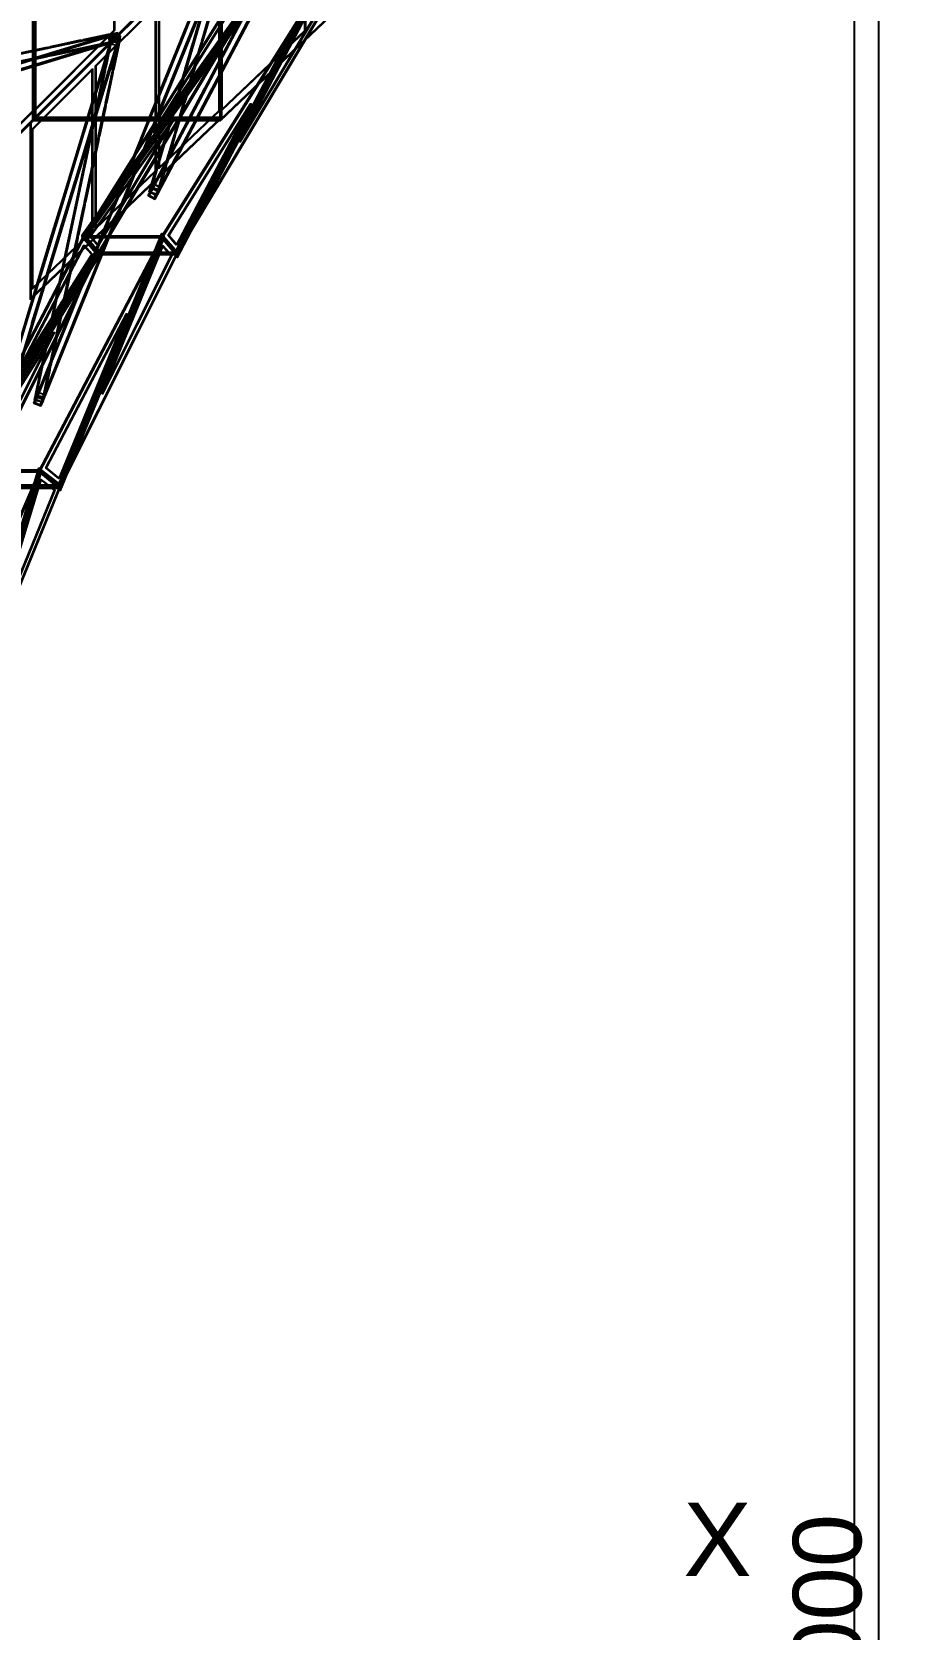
# Model space of a CAD drawing. Header units: millimetres. Extents: x -52000 to 48850, y -48850 to 51750.
# Drawn here: x 31185 to 48850, y 367 to 33011 of the extents above; entities that cross this region are included whole.
import ezdxf
from ezdxf.enums import TextEntityAlignment as Align

# ---------------------------------------------------------------- set-up
doc = ezdxf.new("R2010")
doc.units = ezdxf.units.MM
for name, color, linetype, lineweight in [('D-STR-BASE', 7, 'Continuous', 25), ('D-STR-DIM', 7, 'Continuous', 13), ('D-STR-STRC', 7, 'Continuous', 25), ('D-STR-TXT', 7, 'Continuous', 13)]:
    doc.layers.add(name, color=color, linetype=linetype, lineweight=lineweight)
doc.styles.add('OpenSansCondensed-Light', font='OpenSansCondensed-Light.ttf')
doc.styles.add('TOWER_UNICODE', font='Arial Unicode.ttf')
doc.dimstyles.new('EZDXF', dxfattribs={"dimtxt": 0.25, "dimasz": 0.175, "dimexe": 0.375, "dimexo": 0.125, "dimgap": 0.1, "dimtad": 1, "dimlfac": 100, "dimzin": 12, "dimdsep": 46, "dimtxsty": 'OpenSansCondensed-Light', "dimblk": 'ARCHTICK', "dimcen": 2.5, "dimazin": 3, "dimtfac": 0.5, "dimtmove": 2, "dimatfit": 3})

# ---------------------------------------------------------------- blocks, each defined once
blk = doc.blocks.new('_ARCHTICK')
at = {"color": 0, "linetype": 'BYBLOCK', "const_width": 0.15}
blk.add_lwpolyline([(-0.5, -0.5), (0.5, 0.5)], dxfattribs=at)

msp = doc.modelspace()

# ---------------------------------------------------------------- linework, layer by layer
at = {"layer": 'D-STR-BASE'}
msp.add_lwpolyline([(-48000, -48000), (48000, -48000), (48000, 48000), (-48000, 48000)], close=True, dxfattribs=at)
at = {"layer": 'D-STR-STRC'}
for points in [[(34571.7, 38586.9), (34571.7, 34571.7), (31204.3, 31204.3), (31204.3, 35039.5)], [(34586.7, 38586.9), (34586.7, 34571.7), (31219.3, 31204.3), (31219.3, 35039.5)], [(38572, 34571.7), (38572, 38586.9), (35024.6, 35039.5), (35024.6, 31204.3)], [(38586.9, 34571.7), (38586.9, 38586.9), (35039.5, 35039.5), (35039.5, 31204.3)], [(38086.7, 38225.7), (38002.2, 38066), (33562.6, 29666.3), (33647, 29826)], [(38100.8, 38218.2), (38016.4, 38058.5), (33576.7, 29658.8), (33661.1, 29818.5)], [(38205.1, 38163.1), (38120.7, 38003.3), (33681, 29603.7), (33765.5, 29763.4)], [(38219.3, 38155.6), (38134.9, 37995.9), (33695.2, 29596.2), (33779.6, 29755.9)], [(32858.5, 36598), (32858.5, 33042.7), (31233.8, 31413.9), (31233.8, 34890.5)], [(32873.5, 36598), (32873.5, 33042.7), (31248.8, 31413.9), (31248.8, 34890.5)], [(36767.4, 33042.8), (36767.4, 36598.2), (35055.5, 34890.3), (35055.5, 31413.7)], [(36782.3, 33042.8), (36782.3, 36598.2), (35070.4, 34890.3), (35070.4, 31413.7)], [(35266.3, 35405.7), (35209.4, 35265.3), (31225.6, 25424.6), (31282.5, 25565)], [(35281.1, 35399.7), (35224.3, 35259.3), (31240.5, 25418.6), (31297.3, 25559)], [(35390.5, 35355.4), (35333.6, 35215), (31349.8, 25374.3), (31406.7, 25514.7)], [(35405.3, 35349.4), (35348.5, 35209), (31364.7, 25368.3), (31421.5, 25508.7)], [(33600.1, 29731.9), (33600.1, 29731.9), (35236.3, 35328.1), (35236.3, 35328.1)], [(33742.1, 29690.3), (33742.1, 29690.3), (35378.4, 35286.6), (35378.4, 35286.6)], [(31242.2, 35055.1), (31242.2, 31242.2), (27552.3, 27552.3), (27552.3, 31165.2)], [(31257.2, 35055.1), (31257.2, 31242.2), (27567.3, 27552.3), (27567.3, 31165.2)], [(35040.2, 31242.2), (35040.2, 35055.1), (31150.3, 31165.2), (31150.3, 27552.3)], [(35055.1, 31242.2), (35055.1, 35055.1), (31165.2, 31165.2), (31165.2, 27552.3)], [(35038.8, 35038.8), (31205, 35038.8), (31205, 31205), (35038.8, 31205)], [(35033.9, 35033.9), (31223.5, 35033.9), (31223.5, 31223.5), (35033.9, 31223.5)], [(35066, 35066), (31230.8, 35066), (31230.8, 31230.8), (35066, 31230.8)], [(35054.4, 35054.4), (31242.9, 35054.4), (31242.9, 31242.9), (35054.4, 31242.9)], [(31213, 34834.4), (31213, 31402.9), (30041.4, 30228.2), (30041.4, 33602.5)], [(31228, 34834.4), (31228, 31402.9), (30056.5, 30228.2), (30056.5, 33602.5)], [(35009.6, 31403.1), (35009.6, 34834.6), (33774.1, 33602.3), (33774.1, 30228)], [(35024.5, 31403.1), (35024.5, 34834.6), (33789.1, 33602.3), (33789.1, 30228)], [(32225.4, 28809.4), (35405.7, 33268), (35244.5, 33624.6)], [(34128.9, 28454.1), (33830.2, 28810.7), (36849.4, 33625.9)], [(34144.1, 28452.8), (33845.4, 28809.4), (36864.5, 33624.6)], [(34128.9, 28454.5), (36849.3, 33626.2), (37010.5, 33269.7)], [(34144.1, 28452.8), (36864.5, 33624.6), (37025.7, 33268)], [(34575.1, 33698.5), (34271.6, 32948.8), (34236.2, 32861.3)], [(34579.6, 33709.4), (34544.1, 33621.9), (34240.7, 32872.2)], [(34590, 33692.5), (34286.5, 32942.8), (34251, 32855.3)], [(34594.4, 33703.4), (34559, 33615.9), (34255.5, 32866.2)], [(34699.3, 33648.2), (34395.9, 32898.5), (34360.4, 32811)], [(34703.8, 33659.1), (34668.3, 33571.6), (34364.9, 32822)], [(34714.2, 33642.2), (34410.7, 32892.5), (34375.3, 32805)], [(34718.6, 33653.1), (34683.2, 33565.6), (34379.7, 32816)], [(32240.6, 28807.7), (35420.9, 33266.3), (35259.7, 33622.9)], [(33712.9, 30169.8), (33712.9, 33541.3), (32477.5, 32309), (32477.5, 28994.7)], [(33727.9, 30169.8), (33727.9, 33541.3), (32492.4, 32309), (32492.4, 28994.7)], [(33658.3, 30955.7), (35312, 33274.2), (35228.2, 33459.6)], [(33673.5, 30954), (35327.2, 33272.5), (35243.4, 33457.9)], [(34501.5, 32871.8), (34501.5, 32871.8), (34656.1, 33400.5)], [(34513.3, 32912.1), (34667.8, 33440.8), (34667.8, 33440.8)], [(34516.8, 32867.3), (34516.8, 32867.3), (34671.4, 33396)], [(34528.6, 32907.6), (34683.2, 33436.3), (34683.2, 33436.3)], [(34658.9, 32825.8), (34658.9, 32825.8), (34813.5, 33354.5)], [(34670.7, 32866.1), (34825.2, 33394.8), (34825.2, 33394.8)], [(34674.2, 32821.3), (34674.2, 32821.3), (34828.8, 33350)], [(34686, 32861.6), (34840.6, 33390.3), (34840.6, 33390.3)], [(35420, 30759), (36834.6, 33448.3), (36918.4, 33262.9)], [(35435.2, 30757.3), (36849.8, 33446.7), (36933.6, 33261.2)], [(32935.9, 32990), (32822.4, 32955.5), (21143.7, 29405.6), (21257.2, 29440.1)], [(32940.6, 32974.7), (32827.1, 32940.2), (21148.3, 29390.2), (21261.8, 29424.8)], [(25451.3, 31396), (25451.3, 31396), (32885.6, 32973.4), (32885.6, 32973.4)], [(32846.5, 32979.5), (32812, 32866), (29262, 21187.3), (29296.5, 21300.8)], [(32861.8, 32974.9), (32827.3, 32861.4), (29277.3, 21182.6), (29311.9, 21296.1)], [(32225.4, 28809.4), (32524.1, 28452.8), (35405.7, 33268)], [(32240.5, 28808.1), (32539.3, 28451.5), (35420.9, 33266.7)], [(32990, 32935.9), (32846.5, 32979.5), (32812, 32866), (32955.5, 32822.4)], [(32979.5, 32846.5), (32935.9, 32990), (32822.4, 32955.5), (32866, 32812)], [(32990, 32935.9), (32846.5, 32979.5), (32844.2, 32972), (32987.7, 32928.3)], [(32882.3, 32989), (32919.7, 32812.9), (32919.7, 32812.9), (32882.3, 32989)], [(32979.5, 32846.5), (32935.9, 32990), (32928.3, 32987.7), (32972, 32844.2)], [(35463, 33261.9), (35125.9, 32624), (35073.3, 32524.5)], [(35466.1, 33267.6), (35413.4, 33168), (35076.3, 32530.2)], [(35477.2, 33254.4), (35140, 32616.5), (35087.4, 32517)], [(35480.2, 33260.1), (35427.6, 33160.6), (35090.4, 32522.7)], [(35581.5, 33199.3), (35244.4, 32561.4), (35191.7, 32461.8)], [(35584.5, 33205), (35531.9, 33105.4), (35194.8, 32467.6)], [(35595.6, 33191.8), (35258.5, 32553.9), (35205.9, 32454.4)], [(35598.7, 33197.5), (35546, 33097.9), (35208.9, 32460.1)], [(32974.9, 32861.8), (32861.4, 32827.3), (21182.6, 29277.3), (21296.1, 29311.9)], [(32979.5, 32846.5), (32866, 32812), (21187.3, 29262), (21300.8, 29296.5)], [(25482, 31251.2), (25482, 31251.2), (32916.3, 32828.6), (32916.3, 32828.6)], [(32974.7, 32940.6), (32940.2, 32827.1), (29390.2, 21148.3), (29424.8, 21261.8)], [(32990, 32935.9), (32955.5, 32822.4), (29405.6, 21143.7), (29440.1, 21257.2)], [(30881.7, 32564.5), (30881.7, 32564.5), (31462.6, 32687.8)], [(30885, 32548.9), (30885, 32548.9), (31465.9, 32672.1)], [(30922.7, 32573.2), (31503.7, 32696.5), (31503.7, 32696.5)], [(30926.1, 32557.6), (31507, 32680.9), (31507, 32680.9)], [(31894.4, 32673.4), (30998.5, 32401.1), (30927.7, 32379.6)], [(31899, 32658.1), (31003.1, 32385.8), (30932.4, 32364.3)], [(31910.9, 32678.4), (31840.1, 32656.9), (30944.2, 32384.6)], [(31915.6, 32663.1), (31844.8, 32641.6), (30948.9, 32369.3)], [(31251.2, 25482), (31251.2, 25482), (32828.6, 32916.3), (32828.6, 32916.3)], [(31396, 25451.3), (31396, 25451.3), (32973.4, 32885.6), (32973.4, 32885.6)], [(31557.5, 32707.9), (31557.5, 32707.9), (32138.5, 32831.2)], [(31560.8, 32692.3), (31560.8, 32692.3), (32141.8, 32815.5)], [(31591.5, 32547.5), (31591.5, 32547.5), (32172.5, 32670.8)], [(31594.9, 32531.8), (31594.9, 32531.8), (32175.8, 32655.1)], [(31598.6, 32716.6), (32179.5, 32839.9), (32179.5, 32839.9)], [(31601.9, 32701), (32182.9, 32824.3), (32182.9, 32824.3)], [(31632.6, 32556.2), (32213.6, 32679.5), (32213.6, 32679.5)], [(31635.9, 32540.6), (32216.9, 32663.8), (32216.9, 32663.8)], [(32803.9, 32949.9), (31971.7, 32696.9), (31901, 32675.4)], [(32808.6, 32934.5), (31976.4, 32681.6), (31905.6, 32660.1)], [(32820.4, 32954.9), (32749.7, 32933.4), (31917.5, 32680.4)], [(32825.1, 32939.6), (32754.3, 32918.1), (31922.1, 32665.1)], [(32842.9, 32821.6), (32010.7, 32568.7), (31939.9, 32547.2)], [(32847.5, 32806.3), (32015.3, 32553.4), (31944.6, 32531.9)], [(32859.4, 32826.7), (32788.6, 32805.2), (31956.4, 32552.2)], [(32864, 32811.4), (32793.3, 32789.9), (31961.1, 32536.9)], [(32233.3, 32851.3), (32233.3, 32851.3), (32743.4, 32959.5)], [(32236.7, 32835.7), (32236.7, 32835.7), (32746.7, 32943.9)], [(32267.4, 32690.9), (32267.4, 32690.9), (32777.4, 32799.1)], [(32270.7, 32675.2), (32270.7, 32675.2), (32780.7, 32783.5)], [(32274.4, 32860), (32784.5, 32968.3), (32784.5, 32968.3)], [(32277.8, 32844.4), (32787.8, 32952.6), (32787.8, 32952.6)], [(32308.5, 32699.6), (32818.5, 32807.8), (32818.5, 32807.8)], [(32311.8, 32684), (32821.8, 32792.2), (32821.8, 32792.2)], [(32806.3, 32847.5), (32553.4, 32015.3), (32531.9, 31944.6)], [(32811.4, 32864), (32789.9, 32793.3), (32536.9, 31961.1)], [(32821.6, 32842.9), (32568.7, 32010.7), (32547.2, 31939.9)], [(32826.7, 32859.4), (32805.2, 32788.6), (32552.2, 31956.4)], [(32934.5, 32808.6), (32681.6, 31976.4), (32660.1, 31905.6)], [(32939.6, 32825.1), (32918.1, 32754.3), (32665.1, 31922.1)], [(32675.2, 32270.7), (32675.2, 32270.7), (32783.5, 32780.7)], [(32949.9, 32803.9), (32696.9, 31971.7), (32675.4, 31901)], [(32954.9, 32820.4), (32933.4, 32749.7), (32680.4, 31917.5)], [(32684, 32311.8), (32792.2, 32821.8), (32792.2, 32821.8)], [(32690.9, 32267.4), (32690.9, 32267.4), (32799.1, 32777.4)], [(32699.6, 32308.5), (32807.8, 32818.5), (32807.8, 32818.5)], [(32891.7, 32819.8), (32848, 32963.3), (32734.5, 32928.8), (32778.2, 32785.3)], [(32784.5, 32968.3), (32821.8, 32792.2), (32821.8, 32792.2), (32784.5, 32968.3)], [(32963.3, 32848), (32819.8, 32891.7), (32785.3, 32778.2), (32928.8, 32734.5)], [(32792.2, 32821.8), (32968.3, 32784.5), (32968.3, 32784.5), (32792.2, 32821.8)], [(32957.8, 32830), (32814.3, 32873.6), (32812, 32866), (32955.5, 32822.4)], [(32812.9, 32919.7), (32989, 32882.3), (32989, 32882.3), (32812.9, 32919.7)], [(32873.6, 32814.3), (32830, 32957.8), (32822.4, 32955.5), (32866, 32812)], [(32835.7, 32236.7), (32835.7, 32236.7), (32943.9, 32746.7)], [(32844.4, 32277.8), (32952.6, 32787.8), (32952.6, 32787.8)], [(32851.3, 32233.3), (32851.3, 32233.3), (32959.5, 32743.4)], [(32860, 32274.4), (32968.3, 32784.5), (32968.3, 32784.5)], [(34243.1, 32878.4), (33939.7, 32128.8), (33904.2, 32041.2)], [(34247.6, 32889.4), (34212.1, 32801.8), (33908.7, 32052.2)], [(34258, 32872.4), (33954.5, 32122.8), (33919.1, 32035.2)], [(34262.4, 32883.4), (34227, 32795.8), (33923.5, 32046.2)], [(34367.4, 32828.1), (34063.9, 32078.5), (34028.4, 31991)], [(34371.8, 32839.1), (34336.4, 32751.6), (34032.9, 32001.9)], [(34382.2, 32822.1), (34078.7, 32072.5), (34043.3, 31984.9)], [(34386.6, 32833.1), (34351.2, 32745.6), (34047.7, 31995.9)], [(34319.7, 32250), (34319.7, 32250), (34474.2, 32778.7)], [(34331.4, 32290.3), (34486, 32819), (34486, 32819)], [(34335, 32245.5), (34335, 32245.5), (34489.6, 32774.2)], [(34346.8, 32285.8), (34501.4, 32814.5), (34501.4, 32814.5)], [(34477.1, 32204), (34477.1, 32204), (34631.7, 32732.7)], [(34488.9, 32244.3), (34643.4, 32773), (34643.4, 32773)], [(34492.4, 32199.5), (34492.4, 32199.5), (34647, 32728.2)], [(34504.2, 32239.8), (34658.8, 32768.5), (34658.8, 32768.5)], [(30915.7, 32404.1), (30915.7, 32404.1), (31496.7, 32527.4)], [(30919, 32388.4), (30919, 32388.4), (31500, 32511.7)], [(30956.8, 32412.8), (31537.7, 32536.1), (31537.7, 32536.1)], [(30960.1, 32397.2), (31541.1, 32520.4), (31541.1, 32520.4)], [(31933.4, 32545.2), (31037.5, 32272.9), (30966.7, 32251.4)], [(31938, 32529.9), (31042.1, 32257.6), (30971.4, 32236.1)], [(31949.9, 32550.2), (31879.1, 32528.7), (30983.2, 32256.4)], [(31954.5, 32534.9), (31883.8, 32513.4), (30987.9, 32241.1)], [(35093.1, 32561.9), (34755.9, 31924), (34703.3, 31824.5)], [(35096.1, 32567.6), (35043.5, 32468.1), (34706.3, 31830.2)], [(35107.2, 32554.4), (34770.1, 31916.6), (34717.4, 31817)], [(35110.2, 32560.2), (35057.6, 32460.6), (34720.5, 31822.7)], [(35211.5, 32499.3), (34874.4, 31861.4), (34821.8, 31761.9)], [(35214.6, 32505), (35161.9, 32405.5), (34824.8, 31767.6)], [(35225.7, 32491.8), (34888.5, 31854), (34835.9, 31754.4)], [(35228.7, 32497.5), (35176.1, 32398), (34838.9, 31760.1)], [(32416.3, 28936.5), (32416.3, 32248), (31180.9, 31015.7), (31180.9, 27761.4)], [(32431.2, 28936.5), (32431.2, 32248), (31195.8, 31015.7), (31195.8, 27761.4)], [(32531.8, 31594.9), (32531.8, 31594.9), (32655.1, 32175.8)], [(32540.6, 31635.9), (32663.8, 32216.9), (32663.8, 32216.9)], [(32547.5, 31591.5), (32547.5, 31591.5), (32670.8, 32172.5)], [(32556.2, 31632.6), (32679.5, 32213.6), (32679.5, 32213.6)], [(32692.3, 31560.8), (32692.3, 31560.8), (32815.5, 32141.8)], [(32701, 31601.9), (32824.3, 32182.9), (32824.3, 32182.9)], [(32707.9, 31557.5), (32707.9, 31557.5), (32831.2, 32138.5)], [(32716.6, 31598.6), (32839.9, 32179.5), (32839.9, 32179.5)], [(33911.2, 32058.4), (33607.7, 31308.7), (33572.3, 31221.2)], [(33915.6, 32069.3), (33880.2, 31981.8), (33576.7, 31232.1)], [(33926, 32052.4), (33622.5, 31302.7), (33587.1, 31215.2)], [(33930.4, 32063.3), (33895, 31975.8), (33591.5, 31226.1)], [(34035.4, 32008.1), (33731.9, 31258.4), (33696.5, 31170.9)], [(34039.8, 32019), (34004.4, 31931.5), (33700.9, 31181.8)], [(34050.2, 32002.1), (33746.7, 31252.4), (33711.3, 31164.9)], [(34054.6, 32013), (34019.2, 31925.5), (33715.7, 31175.8)], [(34137.8, 31628.2), (34137.8, 31628.2), (34292.4, 32156.9)], [(34149.6, 31668.5), (34304.2, 32197.2), (34304.2, 32197.2)], [(34153.2, 31623.7), (34153.2, 31623.7), (34307.8, 32152.4)], [(34165, 31664), (34319.6, 32192.7), (34319.6, 32192.7)], [(34295.3, 31582.2), (34295.3, 31582.2), (34449.8, 32110.9)], [(34307, 31622.5), (34461.6, 32151.2), (34461.6, 32151.2)], [(34310.6, 31577.7), (34310.6, 31577.7), (34465.2, 32106.4)], [(34322.4, 31618), (34477, 32146.7), (34477, 32146.7)], [(32529.9, 31938), (32257.6, 31042.1), (32236.1, 30971.4)], [(32534.9, 31954.5), (32513.4, 31883.8), (32241.1, 30987.9)], [(32545.2, 31933.4), (32272.9, 31037.5), (32251.4, 30966.7)], [(32550.2, 31949.9), (32528.7, 31879.1), (32256.4, 30983.2)], [(32658.1, 31899), (32385.8, 31003.1), (32364.3, 30932.4)], [(32663.1, 31915.6), (32641.6, 31844.8), (32369.3, 30948.9)], [(32673.4, 31894.4), (32401.1, 30998.5), (32379.6, 30927.7)], [(32678.4, 31910.9), (32656.9, 31840.1), (32384.6, 30944.2)], [(34723.1, 31861.9), (34385.9, 31224.1), (34333.3, 31124.5)], [(34726.1, 31867.7), (34673.5, 31768.1), (34336.3, 31130.2)], [(34737.2, 31854.5), (34400.1, 31216.6), (34347.5, 31117)], [(34740.3, 31860.2), (34687.6, 31760.6), (34350.5, 31122.8)], [(34841.6, 31799.3), (34504.4, 31161.5), (34451.8, 31061.9)], [(34844.6, 31805), (34792, 31705.5), (34454.8, 31067.6)], [(34855.7, 31791.8), (34518.6, 31154), (34465.9, 31054.4)], [(34858.7, 31797.6), (34806.1, 31698), (34469, 31060.1)], [(32388.4, 30919), (32388.4, 30919), (32511.7, 31500)], [(32397.2, 30960.1), (32520.4, 31541.1), (32520.4, 31541.1)], [(32404.1, 30915.7), (32404.1, 30915.7), (32527.4, 31496.7)], [(32412.8, 30956.8), (32536.1, 31537.7), (32536.1, 31537.7)], [(32548.9, 30885), (32548.9, 30885), (32672.1, 31465.9)], [(32557.6, 30926.1), (32680.9, 31507), (32680.9, 31507)], [(32564.5, 30881.7), (32564.5, 30881.7), (32687.8, 31462.6)], [(32573.2, 30922.7), (32696.5, 31503.7), (32696.5, 31503.7)], [(33956, 31006.4), (33956, 31006.4), (34110.6, 31535.1)], [(33967.8, 31046.7), (34122.4, 31575.4), (34122.4, 31575.4)], [(34136, 28653.2), (33969.3, 28852.3), (35654.7, 31540.3)], [(33971.4, 31001.9), (33971.4, 31001.9), (34126, 31530.6)], [(33983.2, 31042.2), (34137.8, 31570.9), (34137.8, 31570.9)], [(34151.2, 28651.9), (33984.4, 28850.9), (35669.8, 31539)], [(34113.5, 30960.4), (34113.5, 30960.4), (34268, 31489.1)], [(34125.2, 31000.7), (34279.8, 31529.4), (34279.8, 31529.4)], [(34128.8, 30955.9), (34128.8, 30955.9), (34283.4, 31484.6)], [(34140.6, 30996.2), (34295.2, 31524.9), (34295.2, 31524.9)], [(31204.3, 31204.3), (35039.5, 31204.3), (35039.5, 31224.3), (31204.3, 31224.3)], [(31242.2, 31242.2), (35055.1, 31242.2), (35055.1, 31262.2), (31242.2, 31262.2)], [(32373.7, 28839.4), (32532.9, 28649.4), (34068.4, 31215.2)], [(32388.9, 28838.1), (32548.1, 28648.1), (34083.6, 31213.9)], [(33579.2, 31238.3), (33275.7, 30488.6), (33240.3, 30401.1)], [(33583.6, 31249.3), (33548.2, 31161.7), (33244.7, 30412.1)], [(33594, 31232.3), (33290.5, 30482.6), (33255.1, 30395.1)], [(33598.5, 31243.3), (33563, 31155.7), (33259.5, 30406.1)], [(33703.4, 31188), (33399.9, 30438.4), (33364.5, 30350.8)], [(33707.8, 31199), (33672.4, 31111.4), (33368.9, 30361.8)], [(33718.2, 31182), (33414.7, 30432.4), (33379.3, 30344.8)], [(33722.7, 31193), (33687.2, 31105.4), (33383.7, 30355.8)], [(34353.1, 31162), (34016, 30524.1), (33963.3, 30424.5)], [(34356.1, 31167.7), (34303.5, 31068.1), (33966.4, 30430.3)], [(34367.3, 31154.5), (34030.1, 30516.6), (33977.5, 30417.1)], [(34370.3, 31160.2), (34317.7, 31060.6), (33980.5, 30422.8)], [(34471.6, 31099.3), (34134.4, 30461.5), (34081.8, 30361.9)], [(34474.6, 31105.1), (34422, 31005.5), (34084.8, 30367.6)], [(34485.7, 31091.9), (34148.6, 30454), (34096, 30354.4)], [(34488.8, 31097.6), (34436.1, 30998), (34099, 30360.2)], [(32234.1, 30964.8), (31961.7, 30068.9), (31940.2, 29998.1)], [(32239.1, 30981.3), (32217.6, 30910.5), (31945.2, 30014.6)], [(32249.4, 30960.1), (31977, 30064.2), (31955.5, 29993.5)], [(32254.4, 30976.6), (32232.9, 30905.9), (31960.6, 30010)], [(32362.3, 30925.8), (32089.9, 30029.9), (32068.4, 29959.2)], [(32367.3, 30942.3), (32345.8, 30871.6), (32073.5, 29975.7)], [(32377.6, 30921.2), (32105.2, 30025.3), (32083.7, 29954.5)], [(32382.6, 30937.7), (32361.1, 30866.9), (32088.8, 29971)], [(32245, 30243.2), (32245, 30243.2), (32368.3, 30824.1)], [(32253.8, 30284.3), (32377, 30865.2), (32377, 30865.2)], [(32260.7, 30239.8), (32260.7, 30239.8), (32384, 30820.8)], [(32269.4, 30280.9), (32392.7, 30861.9), (32392.7, 30861.9)], [(32405.5, 30209.1), (32405.5, 30209.1), (32528.7, 30790.1)], [(32414.2, 30250.2), (32537.5, 30831.2), (32537.5, 30831.2)], [(32421.1, 30205.8), (32421.1, 30205.8), (32544.4, 30786.8)], [(32429.8, 30246.9), (32553.1, 30827.9), (32553.1, 30827.9)], [(33774.2, 30384.6), (33774.2, 30384.6), (33928.8, 30913.3)], [(33786, 30424.9), (33940.6, 30953.6), (33940.6, 30953.6)], [(33789.6, 30380.1), (33789.6, 30380.1), (33944.2, 30908.8)], [(33801.4, 30420.4), (33956, 30949.1), (33956, 30949.1)], [(33931.6, 30338.5), (33931.6, 30338.5), (34086.2, 30867.2)], [(33943.4, 30378.9), (34098, 30907.6), (34098, 30907.6)], [(33947, 30334.1), (33947, 30334.1), (34101.6, 30862.8)], [(33958.8, 30374.4), (34113.4, 30903.1), (34113.4, 30903.1)], [(33247.2, 30418.2), (32943.7, 29668.6), (32908.3, 29581.1)], [(33251.6, 30429.2), (33216.2, 30341.7), (32912.7, 29592)], [(33262, 30412.2), (32958.6, 29662.6), (32923.1, 29575.1)], [(33266.5, 30423.2), (33231, 30335.7), (32927.6, 29586)], [(33371.4, 30368), (33067.9, 29618.3), (33032.5, 29530.8)], [(33375.8, 30378.9), (33340.4, 30291.4), (33036.9, 29541.7)], [(33386.2, 30362), (33082.8, 29612.3), (33047.3, 29524.8)], [(33390.7, 30372.9), (33355.2, 30285.4), (33051.8, 29535.7)], [(33983.1, 30462), (33673, 29875.3), (33620.4, 29775.7)], [(33986.2, 30467.7), (33933.5, 30368.2), (33623.4, 29781.5)], [(33997.3, 30454.5), (33687.2, 29867.8), (33634.6, 29768.3)], [(34000.3, 30460.2), (33947.7, 30360.7), (33637.6, 29774)], [(34101.6, 30399.4), (33791.5, 29812.7), (33738.9, 29713.1)], [(34104.6, 30405.1), (34052, 30305.5), (33741.9, 29718.8)], [(34115.8, 30391.9), (33805.7, 29805.2), (33753, 29705.6)], [(34118.8, 30397.6), (34066.2, 30298.1), (33756.1, 29711.4)], [(32101.6, 29567.3), (32101.6, 29567.3), (32224.9, 30148.3)], [(32110.4, 29608.4), (32233.6, 30189.4), (32233.6, 30189.4)], [(32117.3, 29564), (32117.3, 29564), (32240.6, 30145)], [(32126, 29605.1), (32249.3, 30186), (32249.3, 30186)], [(32262.1, 29533.3), (32262.1, 29533.3), (32385.3, 30114.2)], [(32270.8, 29574.4), (32394.1, 30155.3), (32394.1, 30155.3)], [(32277.7, 29530), (32277.7, 29530), (32401, 30110.9)], [(32286.4, 29571), (32409.7, 30152), (32409.7, 30152)], [(33612.8, 29832.3), (33612.8, 29832.3), (33747, 30291.5)], [(33624.6, 29872.7), (33758.8, 30331.8), (33758.8, 30331.8)], [(33628.1, 29827.9), (33628.1, 29827.9), (33762.4, 30287)], [(33639.9, 29868.2), (33774.2, 30327.3), (33774.2, 30327.3)], [(33770.2, 29786.3), (33770.2, 29786.3), (33904.4, 30245.4)], [(33782, 29826.6), (33916.2, 30285.8), (33916.2, 30285.8)], [(33785.5, 29781.8), (33785.5, 29781.8), (33919.8, 30241)], [(33797.3, 29822.1), (33931.6, 30281.3), (33931.6, 30281.3)], [(31938.2, 29991.6), (31665.9, 29095.7), (31644.4, 29024.9)], [(31943.2, 30008.1), (31921.7, 29937.3), (31649.4, 29041.4)], [(31953.5, 29986.9), (31681.2, 29091), (31659.7, 29020.2)], [(31958.6, 30003.4), (31937, 29932.7), (31664.7, 29036.8)], [(32066.4, 29952.6), (31794.1, 29056.7), (31772.6, 28985.9)], [(32071.5, 29969.1), (32049.9, 29898.3), (31777.6, 29002.4)], [(32081.7, 29947.9), (31809.4, 29052), (31787.9, 28981.3)], [(32086.8, 29964.4), (32065.3, 29893.7), (31792.9, 28997.8)], [(33779.6, 29755.9), (33647, 29826), (33562.6, 29666.3), (33695.2, 29596.2)], [(33584.7, 29736.4), (33757.5, 29685.9), (33757.5, 29685.9), (33584.7, 29736.4)], [(33816.9, 29826.5), (33684.3, 29896.6), (33599.9, 29736.9), (33732.5, 29666.8)], [(33612.8, 29832.3), (33785.5, 29781.8), (33785.5, 29781.8), (33612.8, 29832.3)], [(33779.6, 29755.9), (33647, 29826), (33641.4, 29815.4), (33774, 29745.3)], [(31958.2, 28891.5), (31958.2, 28891.5), (32081.5, 29472.4)], [(31967, 28932.6), (32090.2, 29513.5), (32090.2, 29513.5)], [(31973.9, 28888.2), (31973.9, 28888.2), (32097.2, 29469.1)], [(31982.6, 28929.2), (32105.9, 29510.2), (32105.9, 29510.2)], [(32118.7, 28857.4), (32118.7, 28857.4), (32241.9, 29438.4)], [(32127.4, 28898.5), (32250.7, 29479.5), (32250.7, 29479.5)], [(32134.3, 28854.1), (32134.3, 28854.1), (32257.6, 29435.1)], [(32143, 28895.2), (32266.3, 29476.2), (32266.3, 29476.2)], [(32915.2, 29598.2), (32611.7, 28848.5), (32576.3, 28761)], [(32919.7, 29609.1), (32884.2, 29521.6), (32580.7, 28772)], [(32930.1, 29592.2), (32626.6, 28842.5), (32591.1, 28755)], [(32934.5, 29603.1), (32899.1, 29515.6), (32595.6, 28766)], [(33039.4, 29547.9), (32735.9, 28798.2), (32700.5, 28710.7)], [(33043.9, 29558.9), (33008.4, 29471.3), (32705, 28721.7)], [(33054.3, 29541.9), (32750.8, 28792.2), (32715.3, 28704.7)], [(33058.7, 29552.9), (33023.3, 29465.3), (32719.8, 28715.7)], [(33700.8, 29606.9), (33568.2, 29676.9), (33562.6, 29666.3), (33695.2, 29596.2)], [(29722.1, 24022.9), (32548, 28504.9), (32249.3, 28843.3)], [(29737.3, 24021.6), (32563.2, 28503.6), (32264.5, 28842)], [(31737.1, 23685.7), (31326.9, 24024), (33854.1, 28844.4)], [(31752.3, 23684.6), (31342.1, 24022.9), (33869.3, 28843.3)], [(31642.4, 29018.3), (31370.1, 28122.4), (31348.6, 28051.7)], [(31647.4, 29034.8), (31625.9, 28964.1), (31353.6, 28068.2)], [(31657.7, 29013.7), (31385.4, 28117.8), (31363.9, 28047)], [(31662.7, 29030.2), (31641.2, 28959.4), (31368.9, 28063.5)], [(31770.6, 28979.4), (31498.3, 28083.5), (31476.8, 28012.7)], [(31775.6, 28995.9), (31754.1, 28925.1), (31481.8, 28029.2)], [(31785.9, 28974.7), (31513.6, 28078.8), (31492.1, 28008)], [(31790.9, 28991.2), (31769.4, 28920.5), (31497.1, 28024.6)], [(31737.1, 23685.8), (33854.1, 28844.5), (34152.8, 28506.2)], [(31752.3, 23684.6), (33869.3, 28843.3), (34168, 28504.9)], [(31814.8, 28215.6), (31814.8, 28215.6), (31938.1, 28796.6)], [(31823.6, 28256.7), (31946.8, 28837.7), (31946.8, 28837.7)], [(31830.5, 28212.3), (31830.5, 28212.3), (31953.8, 28793.3)], [(31839.2, 28253.4), (31962.5, 28834.4), (31962.5, 28834.4)], [(31975.3, 28181.6), (31975.3, 28181.6), (32098.5, 28762.6)], [(31984, 28222.7), (32107.3, 28803.6), (32107.3, 28803.6)], [(31990.9, 28178.3), (31990.9, 28178.3), (32114.2, 28759.2)], [(31999.6, 28219.4), (32122.9, 28800.3), (32122.9, 28800.3)], [(32244.9, 28860.8), (32251.4, 28753.5), (32221, 28756.5), (32214.6, 28863.8)], [(33850.8, 28803), (32230.8, 28803), (32225.4, 28809.4), (33845.4, 28809.4)], [(34143.2, 28453), (32524.9, 28453), (32226.3, 28809.2), (33844.6, 28809.2)], [(34150.1, 28471.1), (32531.8, 28471.1), (32232.4, 28809.1), (33850.7, 28809.1)], [(32583.2, 28778.1), (32279.8, 28028.5), (32244.3, 27940.9)], [(34161.3, 28483.1), (32542.9, 28483.1), (32245.2, 28839.4), (33863.5, 28839.3)], [(32587.7, 28789.1), (32552.2, 28701.6), (32248.8, 27951.9)], [(33874.6, 28837.3), (32254.6, 28837.3), (32249.3, 28843.3), (33869.3, 28843.3)], [(34167.2, 28505.1), (32548.8, 28505.1), (32250.2, 28843.1), (33868.5, 28843.1)], [(32598.1, 28772.1), (32294.6, 28022.5), (32259.2, 27934.9)], [(32602.5, 28783.1), (32567.1, 28695.5), (32263.6, 27945.9)], [(32707.4, 28727.8), (32404, 27978.2), (32368.5, 27890.7)], [(32711.9, 28738.8), (32676.4, 28651.3), (32373, 27901.6)], [(32726.7, 28732.8), (32691.3, 28645.3), (32387.8, 27895.6)], [(33855.6, 28800.5), (33837.5, 28889.6), (33867.9, 28887.2), (33886, 28798.2)], [(29722.1, 24022.9), (30132.3, 23684.6), (32548, 28504.9)], [(29737.3, 24021.8), (30147.5, 23683.5), (32563.2, 28503.8)], [(30855.7, 26000.3), (32406.8, 28460.4), (32242.8, 28646.1)], [(30870.9, 25999.1), (32422, 28459.1), (32258.1, 28644.8)], [(32722.3, 28721.8), (32418.8, 27972.2), (32383.4, 27884.7)], [(32518.7, 28459.2), (34138.7, 28459.2), (34144.1, 28452.8), (32524.1, 28452.8)], [(32565.8, 28555.6), (32575.8, 28450.6), (32545.4, 28453), (32535.4, 28558)], [(32542.7, 28510.9), (34162.7, 28510.9), (34168, 28504.9), (32548, 28504.9)], [(32607.4, 25609.4), (33852.2, 28642.6), (34027.8, 28443.6)], [(32622.6, 25608.1), (33867.4, 28641.3), (34043, 28442.4)], [(34127.4, 28406.1), (34115.3, 28504), (34145.6, 28501), (34157.8, 28403.1)], [(31671.4, 27539.8), (31671.4, 27539.8), (31794.7, 28120.7)], [(31680.2, 27580.9), (31803.4, 28161.8), (31803.4, 28161.8)], [(31687.1, 27536.5), (31687.1, 27536.5), (31810.4, 28117.4)], [(31695.8, 27577.6), (31819.1, 28158.5), (31819.1, 28158.5)], [(31831.9, 27505.7), (31831.9, 27505.7), (31955.1, 28086.7)], [(31840.6, 27546.8), (31963.9, 28127.8), (31963.9, 28127.8)], [(31847.5, 27502.4), (31847.5, 27502.4), (31970.8, 28083.4)], [(31856.2, 27543.5), (31979.5, 28124.5), (31979.5, 28124.5)], [(31346.6, 28045.1), (31074.3, 27149.2), (31052.7, 27078.4)], [(31351.6, 28061.6), (31330.1, 27990.9), (31057.8, 27095)], [(31361.9, 28040.4), (31089.6, 27144.5), (31068.1, 27073.8)], [(31366.9, 28057), (31345.4, 27986.2), (31073.1, 27090.3)], [(31474.8, 28006.1), (31202.5, 27110.2), (31181, 27039.5)], [(31479.8, 28022.6), (31458.3, 27951.9), (31186, 27056)], [(31490.1, 28001.5), (31217.8, 27105.6), (31196.3, 27034.8)], [(31495.1, 28018), (31473.6, 27947.2), (31201.3, 27051.3)], [(32251.3, 27958.1), (31947.8, 27208.4), (31912.3, 27120.9)], [(32255.7, 27969), (32220.3, 27881.5), (31916.8, 27131.8)], [(32266.1, 27952.1), (31962.6, 27202.4), (31927.2, 27114.9)], [(32270.5, 27963), (32235.1, 27875.5), (31931.6, 27125.8)], [(32375.5, 27907.8), (32072, 27158.1), (32036.6, 27070.6)], [(32379.9, 27918.7), (32344.5, 27831.2), (32041, 27081.6)], [(32390.3, 27901.8), (32086.8, 27152.1), (32051.4, 27064.6)], [(32394.7, 27912.7), (32359.3, 27825.2), (32055.8, 27075.6)], [(31528, 26863.9), (31528, 26863.9), (31651.3, 27444.9)], [(31536.8, 26905), (31660, 27486), (31660, 27486)], [(31543.7, 26860.6), (31543.7, 26860.6), (31667, 27441.6)], [(31552.4, 26901.7), (31675.7, 27482.7), (31675.7, 27482.7)], [(31697.2, 26871), (31820.5, 27451.9), (31820.5, 27451.9)], [(31712.8, 26867.7), (31836.1, 27448.6), (31836.1, 27448.6)], [(31734.9, 23882.4), (31467.4, 24103.1), (33115.7, 27246.9)], [(31750.1, 23881.3), (31482.6, 24101.9), (33130.8, 27245.8)], [(31919.3, 27138), (31615.8, 26388.4), (31580.4, 26300.8)], [(31923.7, 27149), (31888.3, 27061.4), (31584.8, 26311.8)], [(31934.1, 27132), (31630.6, 26382.4), (31595.2, 26294.8)], [(31938.5, 27143), (31903.1, 27055.4), (31599.6, 26305.8)], [(31688.5, 26829.9), (31688.5, 26829.9), (31811.7, 27410.9)], [(31704.1, 26826.6), (31704.1, 26826.6), (31827.4, 27407.5)], [(32047.9, 27098.7), (32012.5, 27011.2), (31709, 26261.5)], [(29878.9, 24088.3), (30133.5, 23878.2), (31633, 26870.3)], [(29894.1, 24087.2), (30148.7, 23877.1), (31648.2, 26869.2)], [(31194.3, 27028.2), (30921.9, 26132.3), (30900.4, 26061.6)], [(31199.3, 27044.8), (31177.8, 26974), (30905.5, 26078.1)], [(31384.7, 26188.1), (31384.7, 26188.1), (31507.9, 26769.1)], [(31393.4, 26229.2), (31516.6, 26810.1), (31516.6, 26810.1)], [(31409, 26225.9), (31532.3, 26806.8), (31532.3, 26806.8)], [(31553.8, 26195.1), (31677.1, 26776.1), (31677.1, 26776.1)], [(31569.4, 26191.8), (31692.7, 26772.8), (31692.7, 26772.8)], [(32043.5, 27087.7), (31740, 26338.1), (31704.6, 26250.5)], [(32058.3, 27081.7), (31754.8, 26332.1), (31719.4, 26244.5)], [(32062.7, 27092.7), (32027.3, 27005.1), (31723.8, 26255.5)], [(31400.3, 26184.8), (31400.3, 26184.8), (31523.6, 26765.7)], [(31545.1, 26154.1), (31545.1, 26154.1), (31668.3, 26735)], [(31560.7, 26150.7), (31560.7, 26150.7), (31684, 26731.7)], [(31265, 25624.3), (31373.2, 26134.3), (31373.2, 26134.3)], [(31587.3, 26318), (31307.3, 25626.3), (31271.9, 25538.8)], [(31591.7, 26328.9), (31556.3, 26241.4), (31276.3, 25549.7)], [(31280.7, 25620.9), (31388.9, 26131), (31388.9, 26131)], [(31602.1, 26311.9), (31322.1, 25620.3), (31286.7, 25532.8)], [(31606.6, 26322.9), (31571.1, 26235.4), (31291.1, 25543.7)], [(31711.5, 26267.7), (31431.5, 25576), (31396.1, 25488.5)], [(31715.9, 26278.6), (31680.5, 26191.1), (31400.5, 25499.4)], [(31726.3, 26261.7), (31446.3, 25570), (31410.9, 25482.5)], [(31730.8, 26272.6), (31695.3, 26185.1), (31415.3, 25493.4)], [(31256.3, 25583.2), (31256.3, 25583.2), (31364.5, 26093.2)], [(31272, 25579.8), (31272, 25579.8), (31380.2, 26089.9)], [(31416.7, 25549.1), (31416.7, 25549.1), (31524.9, 26059.2)], [(31425.4, 25590.2), (31533.7, 26100.3), (31533.7, 26100.3)], [(31432.4, 25545.8), (31432.4, 25545.8), (31540.6, 26055.8)], [(31441.1, 25586.9), (31549.3, 26096.9), (31549.3, 26096.9)], [(31421.5, 25508.7), (31282.5, 25565), (31225.6, 25424.6), (31364.7, 25368.3)], [(31235.5, 25485.3), (31411.6, 25448), (31411.6, 25448), (31235.5, 25485.3)], [(31256.3, 25583.2), (31432.4, 25545.8), (31432.4, 25545.8), (31256.3, 25583.2)], [(31453.9, 25588.7), (31314.9, 25645), (31258, 25504.6), (31397.1, 25448.3)], [(31421.5, 25508.7), (31282.5, 25565), (31278.7, 25555.7), (31417.7, 25499.4)], [(31368.5, 25377.7), (31229.4, 25434), (31225.6, 25424.6), (31364.7, 25368.3)], [(29787.6, 18920.6), (29277.9, 19233), (31349.3, 24059.5)], [(29802.8, 18919.7), (29293.1, 19232.1), (31364.5, 24058.6)], [(31347.8, 24018.2), (29727.8, 24018.2), (29722.1, 24022.9), (31342.1, 24022.9)], [(31751.4, 23684.7), (30132.9, 23684.8), (29722.9, 24022.8), (31341.5, 24022.7)], [(31758.1, 23707.7), (30139.5, 23707.8), (29728.8, 24019.9), (31347.3, 24019.8)], [(31768.5, 23718.7), (30150, 23718.8), (29740.8, 24056.8), (31359.3, 24056.7)], [(31370.1, 24054.3), (29750.1, 24054.3), (29744.5, 24058.6), (31364.5, 24058.6)], [(31773.8, 23746.3), (30155.3, 23746.4), (29745.3, 24058.5), (31363.9, 24058.4)], [(29787.6, 18920.8), (31349.3, 24059.6), (31759.4, 23747.2)], [(29802.8, 18919.7), (31364.5, 24058.6), (31774.7, 23746.2)], [(30296.5, 20367.7), (31357.9, 23860.5), (31636.7, 23648.2)], [(30311.7, 20366.6), (31373.2, 23859.5), (31651.9, 23647.2)], [(31353.7, 24022.4), (31329.7, 24097.7), (31360.2, 24095.7), (31384.1, 24020.5)], [(30126.6, 23689.2), (31746.6, 23689.2), (31752.3, 23684.6), (30132.3, 23684.6)], [(30149.1, 23750.5), (31769.1, 23750.5), (31774.7, 23746.2), (30154.7, 23746.2)], [(31738.5, 23641.8), (31720.4, 23730.9), (31750.8, 23728.5), (31768.9, 23639.5)]]:
    msp.add_lwpolyline(points, close=True, dxfattribs=at)
for points in [[(38081, 38215), (33641.4, 29815.4)], [(38086.7, 38225.7), (33647, 29826)], [(38002.2, 38066), (33562.6, 29666.3)], [(38007.9, 38076.6), (33568.2, 29676.9)], [(38134.9, 37995.9), (33695.2, 29596.2)], [(38140.5, 38006.5), (33700.8, 29606.9)], [(38213.7, 38144.9), (33774, 29745.3)], [(38219.3, 38155.6), (33779.6, 29755.9)], [(35209.4, 35265.3), (31225.6, 25424.6)], [(35213.2, 35274.7), (31229.4, 25434)], [(35262.5, 35396.4), (31278.7, 25555.7)], [(35266.3, 35405.7), (31282.5, 25565)], [(35401.5, 35340.1), (31417.7, 25499.4)], [(35405.3, 35349.4), (31421.5, 25508.7)], [(33584.7, 29736.4), (35221, 35332.6)], [(33757.5, 29685.9), (35393.7, 35282.1)], [(35055.1, 35055.1), (31165.2, 31165.2)], [(35055.1, 35035.1), (31165.2, 31145.2)], [(35348.5, 35209), (31364.7, 25368.3)], [(35352.2, 35218.4), (31368.5, 25377.7)], [(34571.7, 34591.7), (31204.3, 31224.3)], [(34571.7, 34571.7), (31204.3, 31204.3)], [(38586.9, 34591.7), (35039.5, 31224.3)], [(38586.9, 34571.7), (35039.5, 31204.3)], [(32225.4, 28809.4), (35244.5, 33624.6)], [(33845.4, 28809.4), (36864.5, 33624.6)], [(34115.3, 28504), (36835.7, 33675.8)], [(34145.6, 28501), (36866, 33672.8)], [(32214.6, 28863.8), (35394.9, 33322.4)], [(32230.8, 28803), (35248.8, 33615.1)], [(32244.9, 28860.8), (35425.3, 33319.4)], [(33850.8, 28803), (36868.8, 33615.1)], [(34127.4, 28406.1), (36847.8, 33577.9)], [(34157.8, 28403.1), (36878.2, 33574.9)], [(32928.3, 32987.7), (21249.6, 29437.8)], [(32935.9, 32990), (21257.2, 29440.1)], [(25448, 31411.6), (32882.3, 32989)], [(32844.2, 32972), (29294.2, 21293.2)], [(32846.5, 32979.5), (29296.5, 21300.8)], [(32221, 28756.5), (35401.4, 33215.1)], [(32251.4, 28753.5), (35431.7, 33212.1)], [(32518.7, 28459.2), (35401.5, 33277.5)], [(32524.1, 28452.8), (35405.7, 33268)], [(32784.5, 32968.3), (32882.3, 32989)], [(32846.5, 32979.5), (32819.8, 32891.7)], [(32935.9, 32990), (32848, 32963.3)], [(34138.7, 28459.2), (37021.5, 33277.5)], [(34144.1, 28452.8), (37025.7, 33268)], [(32822.4, 32955.5), (21143.7, 29405.6)], [(32830, 32957.8), (21151.2, 29407.9)], [(32866, 32812), (21187.3, 29262)], [(32873.6, 32814.3), (21194.8, 29264.3)], [(32972, 32844.2), (21293.2, 29294.2)], [(32979.5, 32846.5), (21300.8, 29296.5)], [(25485.3, 31235.5), (32919.7, 32812.9)], [(32812, 32866), (29262, 21187.3)], [(32814.3, 32873.6), (29264.3, 21194.8)], [(32955.5, 32822.4), (29405.6, 21143.7)], [(32957.8, 32830), (29407.9, 21151.2)], [(32987.7, 32928.3), (29437.8, 21249.6)], [(32990, 32935.9), (29440.1, 21257.2)], [(31235.5, 25485.3), (32812.9, 32919.7)], [(31411.6, 25448), (32989, 32882.3)], [(32822.4, 32955.5), (32734.5, 32928.8)], [(32866, 32812), (32778.2, 32785.3)], [(32812, 32866), (32785.3, 32778.2)], [(32792.2, 32821.8), (32812.9, 32919.7)], [(32821.8, 32792.2), (32919.7, 32812.9)], [(32979.5, 32846.5), (32891.7, 32819.8)], [(32955.5, 32822.4), (32928.8, 32734.5)], [(32990, 32935.9), (32963.3, 32848)], [(32968.3, 32784.5), (32989, 32882.3)], [(31242.2, 31262.2), (27552.3, 27572.3)], [(31242.2, 31242.2), (27552.3, 27552.3)], [(35055.1, 31262.2), (31165.2, 27572.3)], [(35055.1, 31242.2), (31165.2, 27552.3)], [(31230.8, 31230.8), (31205, 31205)], [(31242.9, 31242.9), (31223.5, 31223.5)], [(35054.4, 31242.9), (35033.9, 31223.5)], [(35066, 31230.8), (35038.8, 31205)], [(33599.9, 29736.9), (33562.6, 29666.3)], [(33584.7, 29736.4), (33612.8, 29832.3)], [(33684.3, 29896.6), (33647, 29826)], [(33757.5, 29685.9), (33785.5, 29781.8)], [(33816.9, 29826.5), (33779.6, 29755.9)], [(33732.5, 29666.8), (33695.2, 29596.2)], [(29722.1, 24022.9), (32249.3, 28843.3)], [(29727.8, 24018.2), (32254.6, 28837.3)], [(31342.1, 24022.9), (33869.3, 28843.3)], [(31347.8, 24018.2), (33874.6, 28837.3)], [(31720.4, 23730.9), (33837.5, 28889.6)], [(31738.5, 23641.8), (33855.6, 28800.5)], [(31750.8, 23728.5), (33867.9, 28887.2)], [(31768.9, 23639.5), (33886, 28798.2)], [(32226.3, 28809.2), (32245.2, 28839.4)], [(32232.4, 28809.1), (32250.2, 28843.1)], [(33844.6, 28809.2), (33863.5, 28839.3)], [(33850.7, 28809.1), (33868.5, 28843.1)], [(29709.5, 24076.1), (32535.4, 28558)], [(29719.5, 23971), (32545.4, 28453)], [(29739.9, 24073.7), (32565.8, 28555.6)], [(29749.9, 23968.6), (32575.8, 28450.6)], [(30126.6, 23689.2), (32542.7, 28510.9)], [(30132.3, 23684.6), (32548, 28504.9)], [(31746.6, 23689.2), (34162.7, 28510.9)], [(31752.3, 23684.6), (34168, 28504.9)], [(32524.9, 28453), (32542.9, 28483.1)], [(32531.8, 28471.1), (32548.8, 28505.1)], [(34143.2, 28453), (34161.3, 28483.1)], [(34150.1, 28471.1), (34167.2, 28505.1)], [(31258, 25504.6), (31225.6, 25424.6)], [(31235.5, 25485.3), (31256.3, 25583.2)], [(31314.9, 25645), (31282.5, 25565)], [(31411.6, 25448), (31432.4, 25545.8)], [(31453.9, 25588.7), (31421.5, 25508.7)], [(31397.1, 25448.3), (31364.7, 25368.3)], [(29293.1, 19232.1), (31364.5, 24058.6)], [(29299, 19228.5), (31370.1, 24054.3)], [(29768, 18958.8), (31329.7, 24097.7)], [(29792, 18883.5), (31353.7, 24022.4)], [(29798.5, 18956.9), (31360.2, 24095.7)], [(29822.4, 18881.6), (31384.1, 24020.5)], [(31341.5, 24022.7), (31359.3, 24056.7)], [(31347.3, 24019.8), (31363.9, 24058.4)], [(29797, 18923.3), (31769.1, 23750.5)], [(29802.8, 18919.7), (31774.7, 23746.2)], [(31751.4, 23684.7), (31768.5, 23718.7)], [(31758.1, 23707.7), (31773.8, 23746.3)]]:
    msp.add_lwpolyline(points, dxfattribs=at)

# ---------------------------------------------------------------- texts
at = {"layer": 'D-STR-TXT', "style": 'TOWER_UNICODE'}
msp.add_text('X', height=1500, dxfattribs=at).set_placement((44500, 2200), align=Align.MIDDLE_LEFT)

# ---------------------------------------------------------------- dimensions: what is measured, and where the dimension line sits
at = {"layer": 'D-STR-DIM'}
msp.add_linear_dim(base=(48500, -40000), p1=(40000, -40000), p2=(40000, 40000), angle=90, dimstyle='EZDXF', override={"dimtxt": 1400, "dimasz": 625, "dimexe": 350, "dimexo": 300, "dimgap": 350, "dimtad": 1, "dimdec": 0, "dimlfac": 1, "dimlunit": 2, "dimtxsty": 'TOWER_UNICODE', "dimclrd": 7, "dimclre": 7, "dimclrt": 7}, dxfattribs=at).render()

doc.saveas('drawing.dxf')
